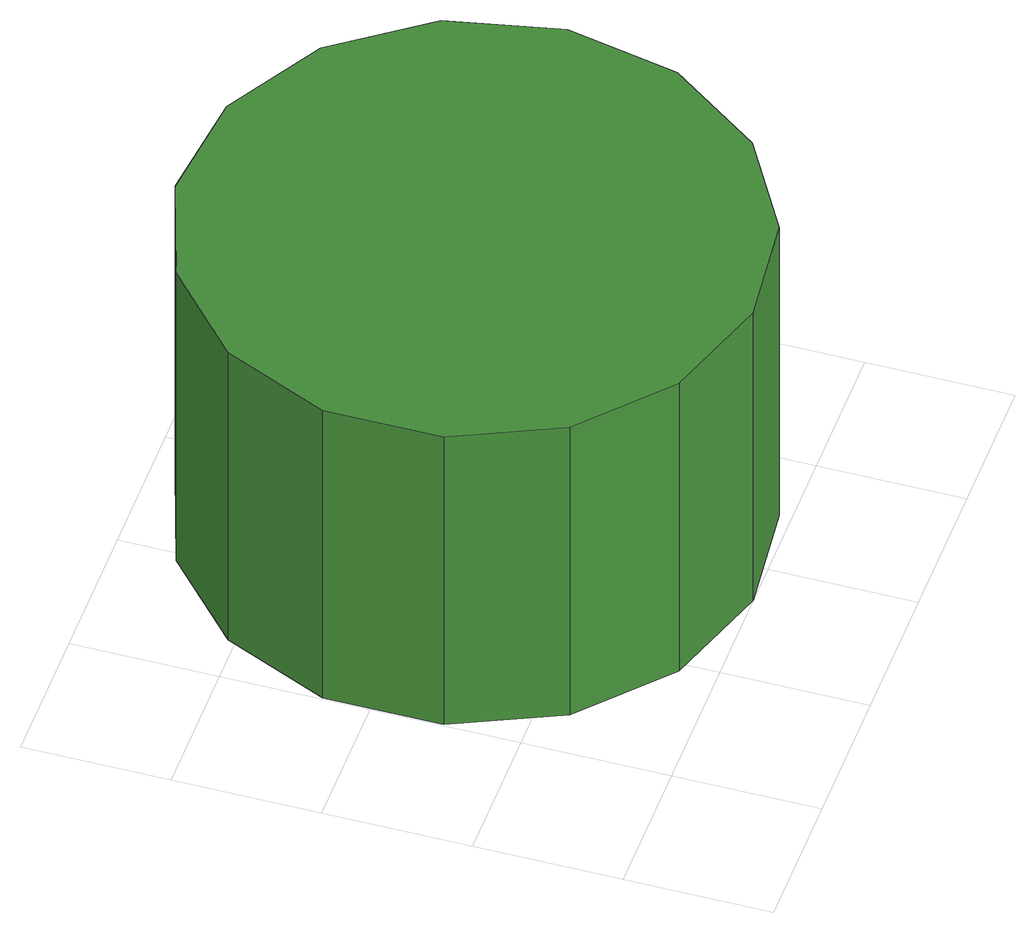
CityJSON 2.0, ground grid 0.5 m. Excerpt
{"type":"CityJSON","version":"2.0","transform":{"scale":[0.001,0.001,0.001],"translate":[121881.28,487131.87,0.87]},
"CityObjects":{
"tree1":{"type":"SolitaryVegetationObject","attributes":{"function":"something"},"geometry":[{"type":"MultiSurface","lod":"1","boundaries":[[[0,1,2,3,4,5,6,7,8,9,10,11,12,13,14]],[[15,16,17,18,19,20,21,22,23,24,25,26,27,28,29]],[[0,29,28,1]],[[1,28,27,2]],[[2,27,26,3]],[[3,26,25,4]],[[4,25,24,5]],[[5,24,23,6]],[[6,23,22,7]],[[7,22,21,8]],[[8,21,20,9]],[[9,20,19,10]],[[10,19,18,11]],[[11,18,17,12]],[[12,17,16,13]],[[13,16,15,14]],[[14,15,29,0]]]}]}
},
"vertices":[
[1915,960,1256],[1832,1352,1256],[1596,1676,1256],[1249,1877,1256],[850,1919,1256],[469,1795,1256],[171,1526,1256],[8,1160,1256],[8,759,1256],[171,393,1256],[469,125,1256],[850,1,1256],[1249,43,1256],[1596,243,1256],[1832,568,1256],[1832,568,6],[1596,243,6],[1249,43,6],[850,1,6],[469,125,6],[171,393,6],[8,759,6],[8,1160,6],[171,1526,6],[469,1795,6],[850,1919,6],[1249,1877,6],[1596,1676,6],[1832,1352,6],[1915,960,6]
]}
